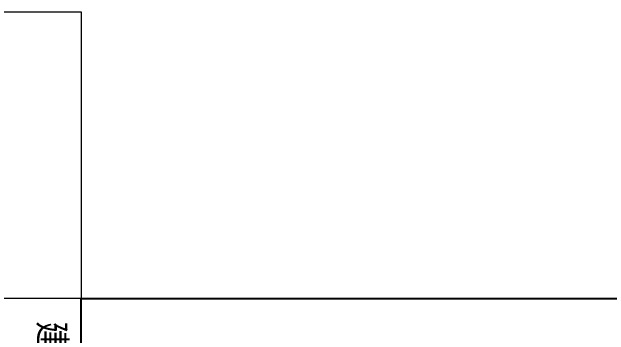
# Model space of a CAD drawing. Extents: x -668857 to 143095, y -247466 to 228182.
# Drawn here: x 35445 to 44840, y 173015 to 178091 of the extents above; entities that cross this region are included whole.
import ezdxf

# ---------------------------------------------------------------- set-up
doc = ezdxf.new("R2010")
doc.units = 0
doc.header["$LTSCALE"] = 1000
doc.layers.get('0').update_dxf_attribs({"linetype": 'CONTINUOUS'})
doc.layers.add('yichutu', color=7, linetype='CONTINUOUS')
doc.layers.add('导图字', color=7, linetype='CONTINUOUS')
doc.layers.add('图框', color=9, linetype='CONTINUOUS', lineweight=18)
doc.styles.add('黑体', font='simhei.ttf')

# ---------------------------------------------------------------- blocks, each defined once
blk = doc.blocks.new('GFDDDDRG')
at = {"layer": '图框'}
blk.add_lwpolyline([(923310, -107437), (923310, -159999), (893610, -159999), (893610, -107437)], close=True, dxfattribs=at)
blk.add_lwpolyline([(923310, -107437), (923310, -159999), (893610, -159999), (893610, -107437)], close=True, dxfattribs=at)
blk = doc.blocks.new('yct-1051-594-26275-14850-25-1002.0')
at = {"layer": 'yichutu', "color": 7}
blk.add_lwpolyline([(0, 0), (0, 14850), (26275, 14850), (26275, 0)], close=True, dxfattribs=at)

msp = doc.modelspace()

# ---------------------------------------------------------------- linework, layer by layer
at = {"layer": '图框', "color": 2}
msp.add_lwpolyline([(36535.15, 173591.25), (28785.15, 173591.25), (28785.15, 178091.25), (36535.15, 178091.25)], close=True, dxfattribs=at)

# ---------------------------------------------------------------- block references
at = {"xscale": 0.5, "yscale": 0.5, "zscale": 0.5}
msp.add_blockref('GFDDDDRG', (-410269.74, 227309.73), dxfattribs=at)
at = {"layer": 'yichutu', "rotation": 270}
msp.add_blockref('yct-1051-594-26275-14850-25-1002.0', (36535.15, 173591.25), dxfattribs=at)

# ---------------------------------------------------------------- texts
at = {"layer": '导图字', "color": 1, "style": '黑体', "width": 0.8}
msp.add_text('建施_25_节点大样（三）_A1', height=420.5907, rotation=270, dxfattribs=at).set_placement((35869.29, 173230.46))

doc.saveas('drawing.dxf')
